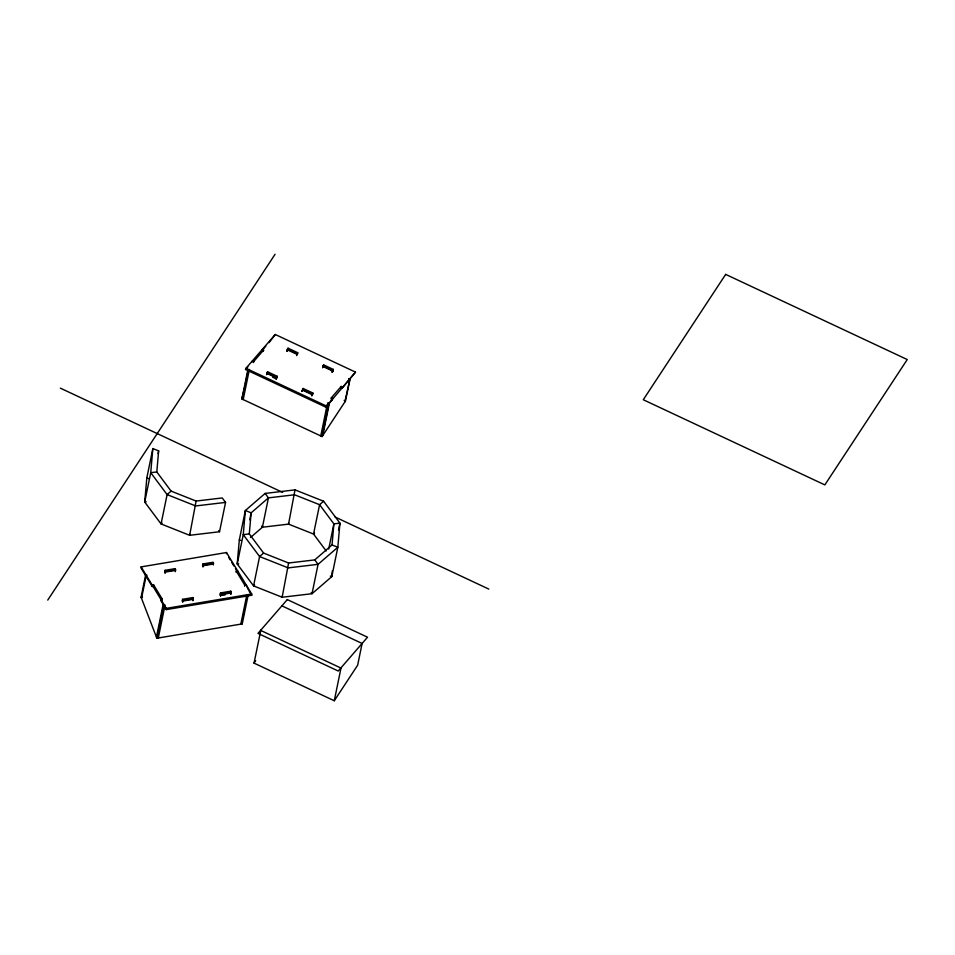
<?xml version="1.0" encoding="UTF-8"?>
<svg xmlns="http://www.w3.org/2000/svg" width="955" height="955" viewBox="0 0 955 955"><rect width="100%" height="100%" fill="white"/><g stroke="black" fill="none" stroke-linecap="round" stroke-linejoin="round"><path stroke-width="1.43" d="M160.691 600.373L162.099 600.134L162.135 598.881L160.726 599.119L160.691 600.373L166.301 609.6L251.678 595.24L251.702 593.998L226.502 552.527L141.125 566.888L141.089 568.13L152.263 586.501L153.671 586.263L153.707 585.021L152.299 585.26L152.263 586.501M166.301 609.6L166.337 608.359L141.125 566.888M226.466 553.769L226.502 552.527M236.219 572.379L236.243 571.138L237.664 570.899L237.628 572.14L235.396 568.464M244.635 586.251L244.671 584.997L236.243 571.138M146.819 477.918L144.706 502.032L161.073 523.949L189.651 535.301L219.531 531.744L225.559 502.402L222.24 497.949L196.109 501.053L171.1 491.121L156.799 471.961L158.637 450.867L152.848 448.564L146.819 477.918L148.634 478.646M152.848 448.564L150.735 472.677L144.706 502.032L146.222 501.853M189.759 534.072L189.651 535.301L196.109 501.053M239.323 539.873L237.21 563.987L253.576 585.893L282.155 597.245L312.034 593.7L331.815 576.605L337.831 547.251L339.944 523.149L323.59 501.232L295 489.879L265.12 493.425L245.351 510.519L239.323 539.873L240.767 540.446M249.291 533.905L251.141 512.823L268.439 497.865L294.582 494.774L319.579 504.694L333.88 523.865L332.042 544.959L314.744 559.905L288.601 563.008L263.604 553.076L249.291 533.905L243.239 534.633L237.21 563.987L238.726 563.808M282.262 596.027L282.155 597.245L288.601 563.008M288.661 522.898L288.553 524.128L313.55 534.048L326.18 550.963M295 489.879L288.553 524.128L262.41 527.22L250.52 537.51M332.304 570.935L331.815 576.605L330.358 576.032M158.064 453.661L158.637 450.867M248.133 595.192L242.248 623.89L156.871 638.238L141.077 597.185L145.542 575.447L146.963 575.208M141.519 598.331L145.984 576.605L145.542 575.447M164.654 572.236L165.036 570.338L175.302 568.619L175.362 571.663M165.096 573.394L165.036 570.338M156.429 637.092L163.138 604.408L163.58 605.554M156.871 638.238L163.651 605.243L165.072 605.004M158.291 638L164.773 606.437M174.92 570.505L175.302 568.619M182.25 601.184L182.632 599.298L192.898 597.567L192.958 600.611L192.898 597.567M182.691 602.342L182.632 599.298M202.532 565.861L202.926 563.963L213.192 562.244L213.311 564.978M202.985 567.019L202.926 563.963M348.599 378.658L349.936 379.278L345.471 401.016L322.098 436.566L241.866 398.939L247.763 370.242M244.862 386.572L241.866 398.939M245.447 383.731L247.775 372.366M243.203 399.572L249.386 369.43M220.521 592.924L220.581 595.968L220.521 592.924L230.788 591.193L230.847 594.249M266.529 374.682L267.579 371.782L277.225 376.306L276.246 378.884L272.629 377.189M267.185 373.68L267.579 371.782M230.788 591.193L230.907 593.926M276.186 379.207L277.225 376.306M249.709 519.807L251.141 512.823L245.351 510.519L243.239 534.633L259.593 556.55L288.183 567.891L318.063 564.345L337.831 547.251L332.042 544.959M288.052 348.181L287.001 351.07L288.052 348.181L297.697 352.705L297.303 354.603M240.827 624.128L246.724 595.419M242.964 617.049L243.549 614.208M246.76 598.57L247.345 595.729M296.647 355.594L297.697 352.705M303.189 388.482L302.138 391.371L303.189 388.482L312.834 393.006L312.44 394.904M281.88 605.84L362.112 643.467L357.648 665.205L334.274 700.755L254.042 663.128L260.822 630.133M311.784 395.907L312.834 393.006M322.611 367.771L323.65 364.882L333.295 369.406L332.256 372.295L333.295 369.406M323.65 364.882L322.671 367.46M320.761 435.946L327.243 404.383M322.098 436.566L328.866 403.571L327.541 402.938M322.754 435.576L329.463 402.879L328.807 403.881M344.815 402.007L349.936 379.278M328.723 549.03L333.88 523.865L339.944 523.149L338.512 530.132M334.274 700.755L341.054 667.76M332.316 399.596L330.979 398.963L331.373 397.769L332.71 398.39L332.316 399.596L325.786 407.128L245.554 369.501L245.948 368.296L275.267 334.489L355.499 372.116L342.117 388.291L340.78 387.67L341.174 386.465L342.511 387.097L342.117 388.291M252.084 361.969L252.478 360.763L253.815 361.396L263.616 350.091L262.279 349.47L261.885 350.664M253.421 362.59L253.815 361.396M263.222 351.285L263.616 350.091M275.267 334.489L269.047 342.654M325.786 407.128L355.499 372.116M47.75 600.098L275.088 254.245M254.042 663.128L255.654 660.681M245.554 369.501L247.87 366.827M262.864 349.542L265.8 346.164M287.861 349.1L287.264 349.781L296.91 354.305L297.506 353.625L291.478 350.795M287.061 350.76L287.658 350.079M302.198 391.061L302.795 390.38M332.316 371.984L332.913 371.292M331.373 397.769L341.174 386.465M171.1 491.121L167.101 494.595L161.073 523.949L162.075 523.077M263.604 553.076L259.593 556.55L253.576 585.893L254.579 585.033M323.59 501.232L319.579 504.694L313.55 534.048L314.553 533.188M169.25 570.517L164.845 571.257L165.358 572.093L175.625 570.374L175.111 569.538M207.14 564.142L210.064 563.653M165.478 571.496L175.744 569.765M203.367 565.121L213.634 563.402M141.077 597.185L142.498 596.947M244.671 584.997L246.092 584.758L248.276 589.665M223.267 593.353L220.33 593.843L220.844 594.679L231.11 592.948L230.597 592.112M226.204 592.852L229.128 592.363M183.085 600.444L193.352 598.725M220.963 594.082L231.229 592.351M222.109 595.407L225.046 594.917M166.337 608.359L251.702 593.998M156.799 471.961L150.735 472.677L167.101 494.595L195.679 505.947L225.559 502.402M287.395 349.184L297.041 353.708M322.993 365.872L332.638 370.397M344.134 400.384L345.471 401.016M271.005 374.396L267.388 372.701L266.803 373.381L276.449 377.905L277.034 377.225L273.416 375.53M305.409 390.535L302.998 389.401L302.401 390.082L312.046 394.606L312.643 393.926L307.82 391.669M266.923 372.784L276.568 377.309M302.532 389.485L312.178 394.009M245.948 368.296L326.18 405.923M60.356 388.148L282.668 492.41M335.217 517.061L488.805 589.092M260.751 630.443L340.983 668.07M265.12 493.425L268.439 497.865L262.41 527.22L261.586 526.11M314.744 559.905L318.063 564.345L312.034 593.7L311.211 592.589M218.707 530.634L219.531 531.744M228.687 557.433L230.167 559.869M231.659 562.316L233.903 566.005M249.016 590.882L251.678 595.24M213.001 563.163L213.514 563.999L203.248 565.73L202.735 564.883M220.139 594.822L220.641 595.657M192.719 598.487L193.22 599.322L182.954 601.053L182.453 600.218M192.516 599.465L193.017 600.301M153.707 585.021L162.135 598.881M241.806 622.732L242.248 623.89M725.669 274.383L643.276 399.739L824.845 484.901L907.25 359.546L725.669 274.383M323.459 365.801L322.874 366.481L332.519 371.006L333.116 370.325L323.459 365.801M287.312 599.585L257.993 633.392L338.213 671.019L367.532 637.212L287.312 599.585"/></g></svg>
